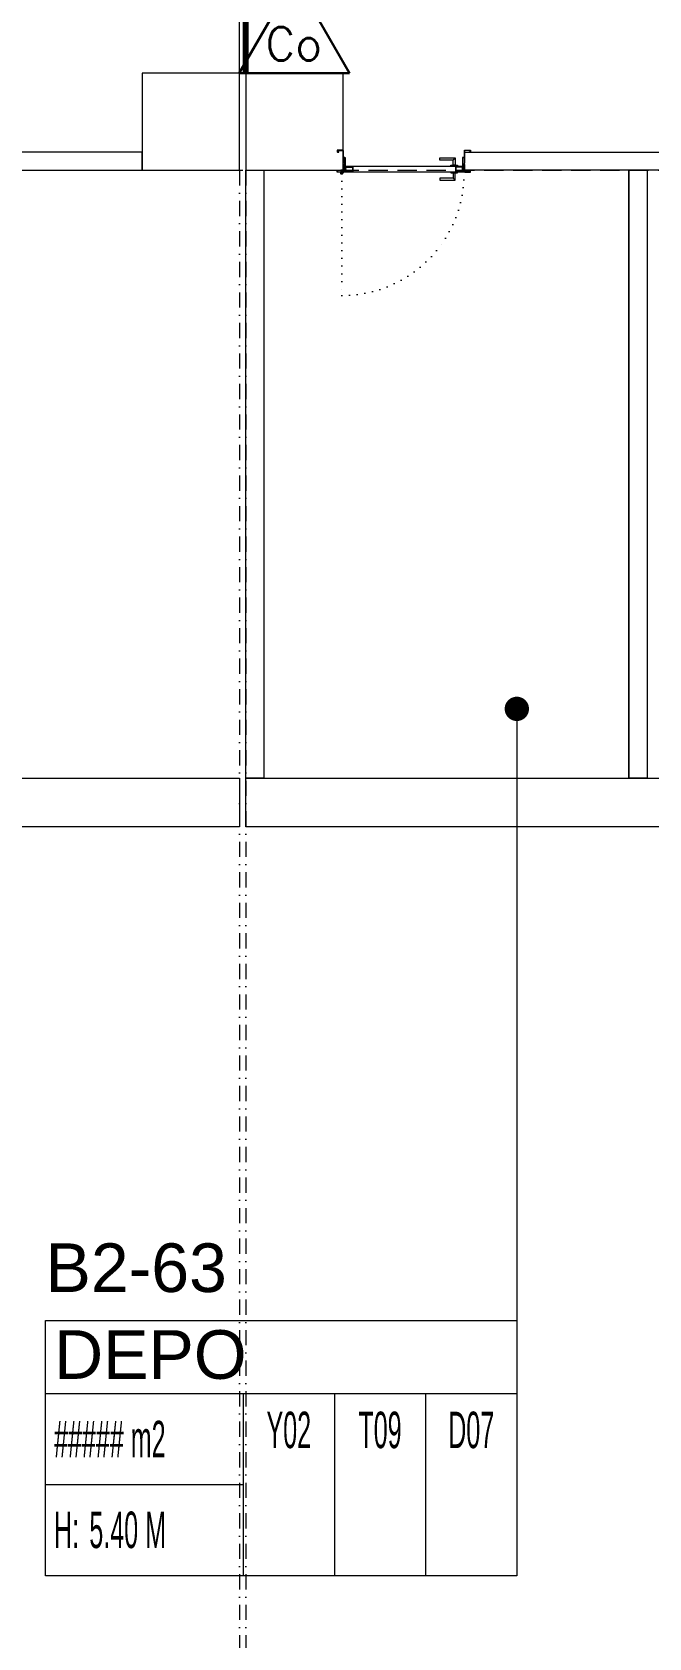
# Model space of a CAD drawing. Header units: metres. Extents: x -19121 to 152404, y -12107 to 29421.
# Drawn here: x 7349 to 7856, y -1207 to 114 of the extents above; entities that cross this region are included whole.
import ezdxf
from ezdxf.enums import TextEntityAlignment as Align

# ---------------------------------------------------------------- set-up
doc = ezdxf.new("R2010")
doc.units = ezdxf.units.M
doc.header["$LTSCALE"] = 50
doc.header["$MEASUREMENT"] = 0
for name, pattern in [('DASHDOT2', [0.5, 0.25, -0.125, 0, -0.125]), ('DOT2', [0.125, 0, -0.125]), ('HIDDEN', [0.375, 0.25, -0.125]), ('HIDDEN2', [4.7625, 3.175, -1.5875])]:
    doc.linetypes.add(name, pattern=pattern)
doc.layers.get('0').update_dxf_attribs({"color": 9, "lineweight": 5})
for name, color, linetype, lineweight in [('00', 9, 'Continuous', 5), ('01', 9, 'Continuous', 5), ('06B', 9, 'Continuous', 5), ('06D', 9, 'Continuous', 5), ('10', 9, 'Continuous', 5), ('20', 9, 'DOT2', 5), ('21_mahal200', 9, 'Continuous', 5), ('24', 9, 'DASHDOT2', 5), ('E-KARBONMONOKSİT DEDEKTÖRÜ', 7, 'Continuous', 30)]:
    doc.layers.add(name, color=color, linetype=linetype, lineweight=lineweight)
doc.styles.add('Arial', font='arial.ttf', dxfattribs={"height": 2.5})
doc.styles.add('E-YAZI', font='txttw.shx', dxfattribs={"height": 200})
doc.styles.add('MuuM_TEXT-STANDART', font='ARIALN.TTF')
doc.dimstyles.new('MuuM_DIM200', dxfattribs={"dimscale": 20, "dimtxt": 2, "dimasz": 1, "dimexe": 1, "dimexo": 1, "dimgap": 1, "dimtad": 1, "dimdec": 1, "dimrnd": 0.5, "dimdsep": 46, "dimtxsty": 'MuuM_TEXT-STANDART', "dimblk": 'ARCHTICK', "dimcen": 0, "dimdle": 0.15, "dimclrd": 256, "dimclre": 256, "dimclrt": 256, "dimadec": 0, "dimazin": 0, "dimtfac": 5, "dimtdec": 1, "dimtix": 1, "dimtmove": 2, "dimatfit": 3, "dimldrblk": 'DOT', "dimfxl": 3, "dimfxlon": 1, "dimtolj": 1, "dimlwd": -1, "dimlwe": -1, "dimarcsym": 0})

# ---------------------------------------------------------------- blocks, each defined once
blk = doc.blocks.new('p-akslar_yeni')
at = {"layer": '24'}
for points in [[(13935, -8575), (13935, -11854.6), (13835, -11854.6), (13835, -11897.2)], [(13940, -8575), (13940, -11854.6), (14040, -11854.6), (14040, -11897.2)]]:
    blk.add_lwpolyline(points, dxfattribs=at)
blk = doc.blocks.new('100_KARBONMONOKSİT DEDEKTÖRÜ 085')
at = {"layer": 'E-KARBONMONOKSİT DEDEKTÖRÜ', "color": 4}
blk.add_lwpolyline([(2.264, 0), (0, 3.922), (-2.264, 0)], close=True, dxfattribs=at)
at = {"layer": 'E-KARBONMONOKSİT DEDEKTÖRÜ', "color": 3, "style": 'E-YAZI'}
blk.add_text('Co', height=1.36, dxfattribs=at).set_placement((-0.022, 1.201), align=Align.MIDDLE)
blk = doc.blocks.new('2.bod.sitatik')
at = {"layer": '01'}
for points in [[(7440, -8630), (7520, -8630), (7520, -8550), (7440, -8550)], [(7525, -8630), (7605, -8630), (7605, -8550), (7525, -8550)]]:
    blk.add_lwpolyline(points, close=True, dxfattribs=at)
blk = doc.blocks.new('P-KURANGLEZ')
at = {"layer": '01'}
blk.add_lwpolyline([(7525, -500), (12385, -500), (12385, -5), (12385, 0), (12425, 0), (12425, -540), (7525, -540)], close=True, dxfattribs=at)
blk.add_lwpolyline([(7520, -540), (5360, -540), (5360, -500), (7520, -500), (7520, -540)], dxfattribs=at)
blk = doc.blocks.new('gr-p-barel kilitli kapı kolu')
at = {"flags": 128}
for points in [[(-0.9, 0.8), (-0.9, 4.9), (-11.7, 4.9), (-11.7, 6.7), (0.9, 6.7), (0.9, 0.8)], [(-0.8, 5), (0.8, 6.6)]]:
    blk.add_lwpolyline(points, dxfattribs=at)
blk.add_lwpolyline([(-2.75, 0), (-2.75, 0.7), (2.75, 0.7), (2.75, 0)])
blk.add_lwpolyline([(-1.3, 0.7), (1.3, 0.7), (1.3, 0.8), (-1.3, 0.8)], close=True)
blk = doc.blocks.new('prf-scr2')
at = {"linetype": 'DOT2', "ltscale": 10}
blk.add_line((0, 0.2), (0, -1.1), dxfattribs=at)
for p, q in [((-0.1, -0.2), (0.1, -0.3)), ((0.1, -0.2), (-0.1, -0.2)), ((0.1, -0.3), (-0.1, -0.3)), ((-0.1, -0.3), (0.1, -0.4)), ((0.1, -0.4), (-0.1, -0.4)), ((0.1, -0.5), (-0.1, -0.4)), ((-0.1, -0.4), (0.1, -0.4)), ((0.1, -0.6), (-0.1, -0.5)), ((-0.1, -0.5), (0.1, -0.5)), ((-0.1, -0.6), (0.1, -0.7)), ((0.1, -0.6), (-0.1, -0.6)), ((-0.1, -0.6), (0.1, -0.6)), ((-0.1, -0.7), (0.1, -0.8)), ((0.1, -0.7), (-0.1, -0.7)), ((-0.1, -0.8), (0.1, -0.8)), ((0.1, -0.8), (-0.1, -0.8)), ((0.1, -0.2), (0, -0.1)), ((0, -0.2), (0.1, -0.2))]:
    blk.add_line(p, q)
blk.add_lwpolyline([(0.2, 0), (-0.2, 0), (-0.2, 0), (-0.1, -0.1), (0.1, -0.1), (0.2, 0), (0.2, 0)], close=True)
for points in [[(0.2, 0), (-0.2, 0)], [(-0.1, -0.1), (-0.1, -0.2), (-0.1, -0.2), (-0.1, -0.2), (-0.1, -0.2), (-0.1, -0.3), (-0.1, -0.3), (-0.1, -0.3), (-0.1, -0.3), (-0.1, -0.4), (-0.1, -0.4), (-0.1, -0.4), (-0.1, -0.4), (-0.1, -0.4), (-0.1, -0.5), (-0.1, -0.5), (-0.1, -0.5), (-0.1, -0.5), (-0.1, -0.5), (-0.1, -0.5), (-0.1, -0.6), (-0.1, -0.6), (-0.1, -0.6), (-0.1, -0.6), (-0.1, -0.6), (-0.1, -0.7), (-0.1, -0.7), (-0.1, -0.7), (-0.1, -0.7), (-0.1, -0.7), (-0.1, -0.8), (-0.1, -0.8), (-0.1, -0.8), (-0.1, -0.8), (0, -0.9), (0, -0.9), (0, -0.9), (0.1, -0.8), (0.1, -0.8), (0.1, -0.7), (0.1, -0.7), (0.1, -0.7), (0.1, -0.7), (0.1, -0.7), (0.1, -0.7), (0.1, -0.6), (0.1, -0.6), (0.1, -0.6), (0.1, -0.6), (0.1, -0.6), (0.1, -0.5), (0.1, -0.5), (0.1, -0.5), (0.1, -0.5), (0.1, -0.4), (0.1, -0.4), (0.1, -0.4), (0.1, -0.4), (0.1, -0.4), (0.1, -0.3), (0.1, -0.3), (0.1, -0.3), (0.1, -0.3), (0.1, -0.3), (0.1, -0.3), (0.1, -0.2), (0.1, -0.2), (0.1, -0.2), (0.1, -0.2), (0.1, -0.2), (0.1, -0.1)]]:
    blk.add_lwpolyline(points)
blk = doc.blocks.new('K-SAC-01')
at = {"layer": '10'}
for points in [[(-4.6, 16.2, -0.414214), (-4.5, 16.3), (-0.1, 16.3, -0.414214), (0, 16.2), (0, 5.9), (0.2, 5.9), (0.2, 16.2, 0.414214), (-0.1, 16.5), (-4.5, 16.5, 0.414214), (-4.8, 16.2), (-4.8, 15.3, 0.414214), (-4.5, 15), (-3.4, 15), (-3.4, 15.2), (-4.5, 15.2, -0.414214), (-4.6, 15.3)], [(104.6, 16.2, 0.414214), (104.5, 16.3), (100.1, 16.3, 0.414214), (100, 16.2), (100, 5.9), (99.8, 5.9), (99.8, 16.2, -0.414214), (100.1, 16.5), (104.5, 16.5, -0.414214), (104.8, 16.2), (104.8, 15.3, -0.414214), (104.5, 15), (103.4, 15), (103.4, 15.2), (104.5, 15.2, 0.414214), (104.6, 15.3)], [(0.2, 10.3, -0.414214), (0.5, 10.6), (1.5, 10.6, -0.414214), (1.8, 10.3), (1.8, 3.9, -0.414214), (1.5, 3.6, -0.414214), (1.2, 3.9), (1.2, 4.8), (0.2, 4.8), (0.2, -1.2, -0.414214), (-0.1, -1.5), (-4.5, -1.5, -0.414214), (-4.8, -1.2), (-4.8, -0.3, -0.414214), (-4.5, 0), (-3.4, 0), (-3.4, -0.2), (-4.5, -0.2, 0.414214), (-4.6, -0.3), (-4.6, -1.2, 0.414214), (-4.5, -1.3), (-0.1, -1.3, 0.414214), (0, -1.2), (0, 5), (1.4, 5), (1.4, 3.9, 0.414214), (1.5, 3.8, 0.414214), (1.6, 3.9), (1.6, 10.3, 0.414214), (1.5, 10.4), (0.5, 10.4, 0.414214), (0.4, 10.3), (0.4, 9.4), (0.2, 9.4)], [(-0.4, -2), (1, -1.4), (1, 1.5), (1.2, 1.5), (1.2, -1.5), (-0.3, -2.2, -14.796002)], [(99.8, 10.3, 0.414214), (99.5, 10.6), (98.5, 10.6, 0.414214), (98.2, 10.3), (98.2, 3.9, 0.414214), (98.5, 3.6, 0.414214), (98.8, 3.9), (98.8, 4.8), (99.8, 4.8), (99.8, -1.2, 0.414214), (100.1, -1.5), (104.5, -1.5, 0.414214), (104.8, -1.2), (104.8, -0.3, 0.414214), (104.5, 0), (103.4, 0), (103.4, -0.2), (104.5, -0.2, -0.414214), (104.6, -0.3), (104.6, -1.2, -0.414214), (104.5, -1.3), (100.1, -1.3, -0.414214), (100, -1.2), (100, 5), (98.6, 5), (98.6, 3.9, -0.414214), (98.5, 3.8, -0.414214), (98.4, 3.9), (98.4, 10.3, -0.414214), (98.5, 10.4), (99.5, 10.4, -0.414214), (99.6, 10.3), (99.6, 9.4), (99.8, 9.4)]]:
    blk.add_lwpolyline(points, format="xyb", close=True, dxfattribs=at)
for points in [[(98.8, 0.1), (98.8, 2.1), (99.1, 2.1), (99.1, 3.2), (1.5, 3.2), (1.5, 2.1), (1.8, 2.1), (1.8, 0.1), (1.5, 0.1), (1.5, 1.9), (1.2, 1.9), (1.2, 3.5), (99.4, 3.5), (99.4, 1.9), (99.1, 1.9), (99.1, 0.1)], [(98.8, 2.1), (98.8, 0.1), (99.4, 0.1), (99.4, -1.5), (1.2, -1.5), (1.2, 0.1), (1.8, 0.1), (1.8, 2.1), (2.1, 2.1), (2.1, -0.1), (1.5, -0.1), (1.5, -1.2), (99.1, -1.2), (99.1, -0.1), (98.5, -0.1), (98.5, 2.1), (98.8, 2.1)]]:
    blk.add_lwpolyline(points, dxfattribs=at)
for points in [[(2.1, 3), (8.1, 3), (8.1, -1), (2.1, -1)], [(2.4, 2.7), (7.8, 2.7), (7.8, -0.7), (2.4, -0.7)], [(98.5, 3), (92.5, 3), (92.5, -1), (98.5, -1)], [(98.2, 2.7), (92.8, 2.7), (92.8, -0.7), (98.2, -0.7)]]:
    blk.add_lwpolyline(points, close=True, dxfattribs=at)
blk.add_circle((-0.9, -2.5), 0.55, dxfattribs=at)
at = {"layer": '20', "linetype": 'HIDDEN'}
for points in [[(-0.2, -1.3), (-0.2, 0), (-1.7, 0), (-1.7, -1.3)], [(-0.4, -2), (-0.4, -0.2), (-1.5, -0.2), (-1.5, -2)]]:
    blk.add_lwpolyline(points, dxfattribs=at)
at = {"layer": '20'}
blk.add_lwpolyline([(-0.9, -2.5), (-0.9, -102.9)], dxfattribs=at)
blk.add_arc((-0.9, -2.5), 100.4, 270, 1.5131, dxfattribs=at)
at = {"layer": '06B'}
blk.add_blockref('gr-p-barel kilitli kapı kolu', (91.4, 3.5), dxfattribs=at)
at = {"layer": '06B', "xscale": -1, "rotation": 180}
blk.add_blockref('gr-p-barel kilitli kapı kolu', (91.4, -1.5), dxfattribs=at)
at = {"layer": '10', "xscale": -1, "rotation": 90}
blk.add_blockref('prf-scr2', (1.5, 1), dxfattribs=at)
at = {"layer": '10', "rotation": 270}
blk.add_blockref('prf-scr2', (99.1, 1.2), dxfattribs=at)
blk = doc.blocks.new('0_roomno2')
blk.add_lwpolyline([(19.375, -10.5), (0, -10.5), (0, 0), (19.375, 0)], close=True)
for points in [[(0, -3), (19.375, -3)], [(8.125, -3), (8.125, -10.5)], [(11.875, -3), (11.875, -10.5)], [(15.625, -3), (15.625, -10.5)], [(0, -6.75), (8.125, -6.75)]]:
    blk.add_lwpolyline(points)
at = {"style": 'MuuM_TEXT-STANDART', "width": 0.6}
blk.add_text('H:', height=1.5, dxfattribs=at).set_placement((0.35, -8.608), align=Align.MIDDLE_LEFT)
at = {"style": 'Arial'}
blk.add_attdef('ODANO', (0, 1.17), '', height=2, dxfattribs=at)
blk.add_attdef('MEKANADI', text='', height=2, dxfattribs=at).set_placement((0.35, -3), align=Align.BOTTOM_LEFT)
at = {"style": 'MuuM_TEXT-STANDART', "width": 0.6}
for tag, p in [('YER01', (10, -4.5)), ('TAVAN01', (13.75, -4.5)), ('DUVAR01', (17.5, -4.5)), ('YER02', (10, -6.75)), ('TAVAN02', (13.75, -6.75)), ('DUVAR02', (17.5, -6.75)), ('YER03', (10, -9)), ('TAVAN03', (13.75, -9)), ('DUVAR03', (17.5, -9))]:
    blk.add_attdef(tag, text='', height=1.5, dxfattribs=at).set_placement(p, align=Align.MIDDLE_CENTER)
for tag, p in [('M2', (0.35, -4.875)), ('TEMIZTAVANYUKSEKLIGI', (1.8, -8.608))]:
    blk.add_attdef(tag, text='', height=1.5, dxfattribs=at).set_placement(p, align=Align.MIDDLE_LEFT)
blk = doc.blocks.new('_ArchTick')
at = {"color": 0, "linetype": 'ByBlock', "const_width": 0.15}
blk.add_lwpolyline([(-0.5, -0.5), (0.5, 0.5)], dxfattribs=at)
blk = doc.blocks.new('_Dot')
at = {"color": 0, "linetype": 'ByBlock', "lineweight": -2}
blk.add_line((-0.5, 0), (-1, 0), dxfattribs=at)
at = {"color": 0, "linetype": 'ByBlock', "const_width": 0.5}
blk.add_lwpolyline([(-0.25, 0, 1), (0.25, 0, 1)], format="xyb", close=True, dxfattribs=at)
blk = doc.blocks.new('2.bod.Mimari')
blk.add_lwpolyline([(7840, -8630), (7840, -9130)])
at = {"layer": '00'}
for points in [[(6820, -8630), (7440, -8630), (7440, -8615), (6820, -8615)], [(8440, -8630), (7705, -8630), (7705, -8615), (8440, -8615)], [(7540, -8630), (7540, -9130), (7525, -9130), (7525, -8630)], [(7855, -8630), (7855, -9130), (7840, -9130), (7840, -8630)]]:
    blk.add_lwpolyline(points, close=True, dxfattribs=at)
at = {"layer": '06D'}
blk.add_lwpolyline([(7520, -8550), (7520, -5430)], dxfattribs=at)
at = {"layer": '20', "const_width": 5}
blk.add_lwpolyline([(7525, -8550), (7525, -4630)], dxfattribs=at)
at = {"layer": '20', "linetype": 'HIDDEN2', "ltscale": 0.1}
blk.add_lwpolyline([(2030, -8630), (8440, -8630)], dxfattribs=at)
blk.add_blockref('K-SAC-01', (7605, -8630))
at = {"layer": '01'}
blk.add_blockref('P-KURANGLEZ', (0, -8630), dxfattribs=at)
at = {"layer": '21_mahal200'}
ref = blk.add_blockref('0_roomno2', (7360.43, -9575.88), dxfattribs=dict(at, xscale=20, yscale=20, zscale=20))
ref.add_attrib('ODANO', 'B2-63', (7360.43, -9552.48), dxfattribs={"layer": '0', "height": 40, "style": 'Arial'})
ref.add_attrib('MEKANADI', 'DEPO', dxfattribs={"layer": '0', "height": 40, "style": 'Arial'}).set_placement((7367.43, -9635.88), align=Align.BOTTOM_LEFT)
ref.add_attrib('M2', '##### m2', dxfattribs={"layer": '0', "height": 30, "style": 'MuuM_TEXT-STANDART', "width": 0.6}).set_placement((7367.43, -9673.38), align=Align.MIDDLE_LEFT)
ref.add_attrib('TEMIZTAVANYUKSEKLIGI', '5.40 M', dxfattribs={"layer": '0', "height": 30, "style": 'MuuM_TEXT-STANDART', "width": 0.6}).set_placement((7396.43, -9748.04), align=Align.MIDDLE_LEFT)
ref.add_attrib('YER01', 'Y02', dxfattribs={"layer": '0', "height": 30, "style": 'MuuM_TEXT-STANDART', "width": 0.6}).set_placement((7560.43, -9665.88), align=Align.MIDDLE_CENTER)
ref.add_attrib('TAVAN01', 'T09', dxfattribs={"layer": '0', "height": 30, "style": 'MuuM_TEXT-STANDART', "width": 0.6}).set_placement((7635.43, -9665.88), align=Align.MIDDLE_CENTER)
ref.add_attrib('DUVAR01', 'D07', dxfattribs={"layer": '0', "height": 30, "style": 'MuuM_TEXT-STANDART', "width": 0.6}).set_placement((7710.43, -9665.88), align=Align.MIDDLE_CENTER)
blk.add_leader([(7747.93, -9072.91), (7747.93, -9575.88)], dimstyle='MuuM_DIM200', override={"dimasz": 1, "dimfxl": 10}, dxfattribs=at)

msp = doc.modelspace()

# ---------------------------------------------------------------- block references
for name in ['2.bod.sitatik', '2.bod.Mimari']:
    msp.add_blockref(name, (0, 8630))
at = {"layer": '24'}
msp.add_blockref('p-akslar_yeni', (-6415, 8575), dxfattribs=at)
at = {"layer": 'E-KARBONMONOKSİT DEDEKTÖRÜ', "color": 4, "xscale": 20, "yscale": 20, "zscale": 20, "rotation": 359.9999999603236}
msp.add_blockref('100_KARBONMONOKSİT DEDEKTÖRÜ 085', (7565, 80), dxfattribs=at)

doc.saveas('drawing.dxf')
